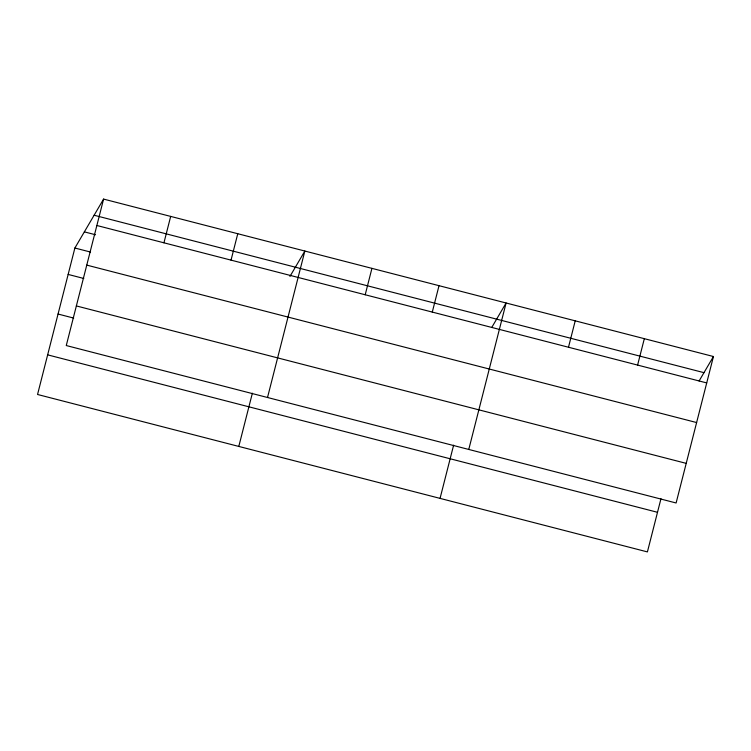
<?xml version="1.0" encoding="UTF-8"?>
<svg xmlns="http://www.w3.org/2000/svg" width="751" height="751" viewBox="0 0 751 751"><rect width="100%" height="100%" fill="white"/><g stroke="black" fill="none" stroke-linecap="round" stroke-linejoin="round"><path stroke-width="1.13" d="M103.591 199.09L66.266 345.544L676.116 502.982L713.45 356.518L103.591 199.09L74.884 248.018L37.55 394.482L647.409 551.91L660.974 498.692M163.943 242.817L170.684 216.41M231.036 260.128L237.767 233.721M238.799 446.432L252.364 393.205M267.516 397.504L304.85 251.041L289.952 276.434M365.202 294.767L371.933 268.36M432.285 312.087L439.016 285.68M440.058 498.382L453.623 445.165M468.765 449.455L506.099 302.991L491.745 327.464M568.488 347.244L575.219 320.837M637.599 365.089L644.33 338.682M699.097 380.982L713.45 356.518M94.119 215.237L703.978 372.665M96.86 225.497L706.719 382.926M84.356 231.871L95.537 234.763M74.884 248.018L90.533 252.064M86.769 265.112L696.618 422.55M68.153 274.425L83.802 278.471M76.358 305.929L686.217 463.367M58.052 314.04L73.701 318.086M47.651 354.857L657.5 512.295"/></g></svg>
